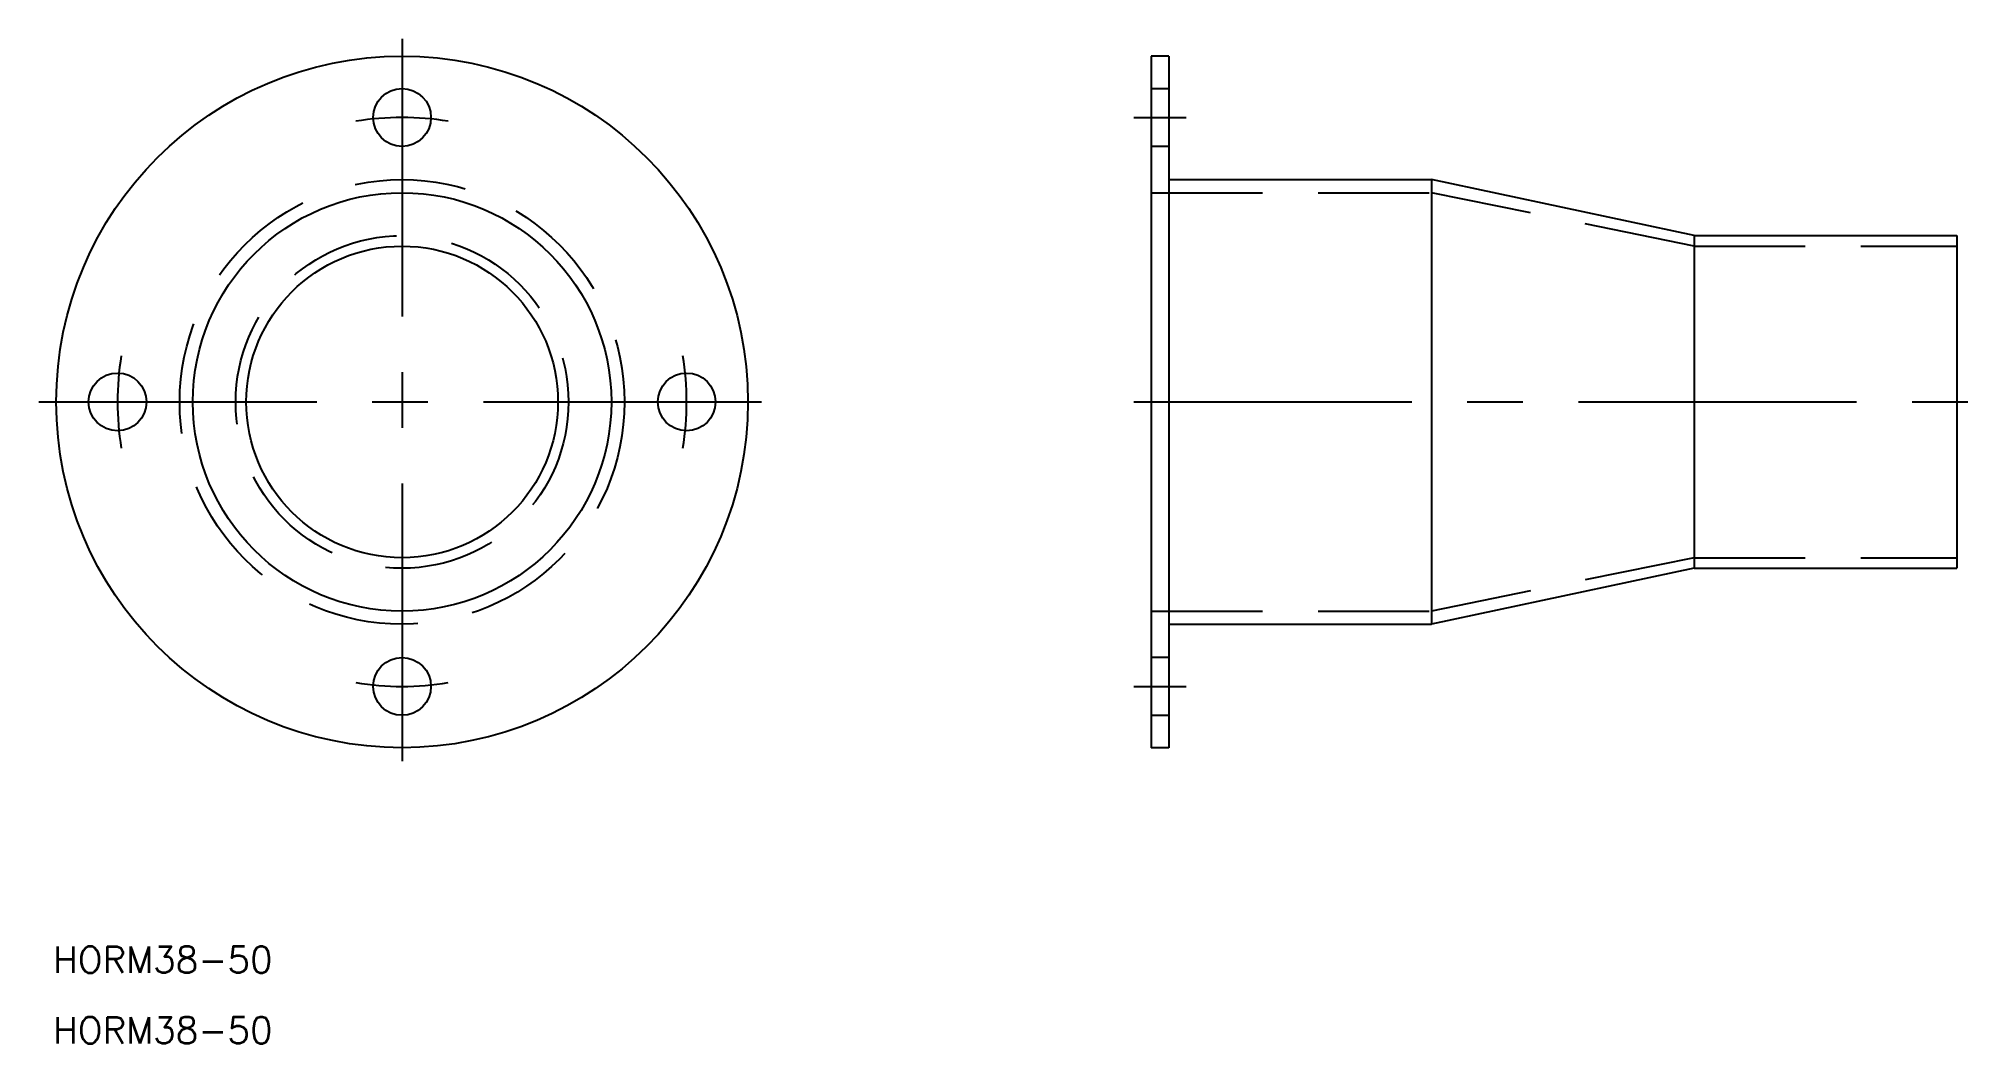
# Model space of a CAD drawing. Extents: x -42 to 180, y -73 to 42.
import ezdxf

# ---------------------------------------------------------------- set-up
doc = ezdxf.new("R2010")
doc.units = 0
doc.linetypes.add('CENTER', pattern=[50.8, 31.75, -6.35, 6.35, -6.35])
doc.linetypes.add('DASHED', pattern=[19.05, 12.7, -6.35])
doc.layers.get('0').update_dxf_attribs({"linetype": 'CONTINUOUS'})
doc.layers.add('CENTER', color=1, linetype='CENTER')
doc.styles.get("Standard").update_dxf_attribs({"font": 'txt.shx', "height": 3, "bigfont": 'bigfont.shx'})

msp = doc.modelspace()

# ---------------------------------------------------------------- linework, layer by layer
at = {"color": 7, "linetype": 'CONTINUOUS'}
for p, q in [((85.56, 39.5), (85.56, -39.5)), ((87.56, 39.5), (85.56, 39.5)), ((87.56, 39.5), (87.56, -39.5)), ((87.56, 25.4), (117.56, 25.4)), ((87.56, 25.4), (87.56, -25.4)), ((117.56, 25.4), (117.56, -25.4)), ((147.56, 19), (117.56, 25.4)), ((147.56, 19), (147.56, -19)), ((147.56, 19), (177.56, 19)), ((177.56, 19), (177.56, -19)), ((147.56, -19), (117.56, -25.4)), ((147.56, -19), (177.56, -19)), ((87.56, -25.4), (117.56, -25.4)), ((87.56, -39.5), (85.56, -39.5))]:
    msp.add_line(p, q, dxfattribs=at)
at = {"color": 3, "linetype": 'DASHED'}
for p, q in [((85.56, 35.8), (87.56, 35.8)), ((87.56, 29.2), (85.56, 29.2)), ((85.56, 23.9), (117.56, 23.9)), ((147.56, 17.8), (117.56, 23.9)), ((147.56, 17.8), (177.56, 17.8)), ((147.56, -17.8), (117.56, -23.9)), ((147.56, -17.8), (177.56, -17.8)), ((85.56, -23.9), (117.56, -23.9)), ((87.56, -29.2), (85.56, -29.2)), ((85.56, -35.8), (87.56, -35.8))]:
    msp.add_line(p, q, dxfattribs=at)
at = {"color": 7, "linetype": 'CONTINUOUS'}
for centre, radius in [((0, 0), 39.5), ((0, 32.5), 3.3), ((0, 0), 23.9), ((0, 0), 17.8), ((-32.5, 0), 3.3), ((32.5, 0), 3.3), ((0, -32.5), 3.3)]:
    msp.add_circle(centre, radius, dxfattribs=at)
at = {"color": 3, "linetype": 'DASHED'}
for radius in [25.4, 19]:
    msp.add_circle((0, 0), radius, dxfattribs=at)
at = {"layer": 'CENTER', "color": 1, "linetype": 'CENTER'}
for p, q in [((0, 41.5), (0, -41.5)), ((83.56, 32.5), (89.56, 32.5)), ((-41.5, 0), (41.5, 0)), ((83.56, 0), (179.56, 0)), ((83.56, -32.5), (89.56, -32.5))]:
    msp.add_line(p, q, dxfattribs=at)
for start, end in [(80.6539, 99.3461), (170.6539, 189.3461), (350.6539, 9.3461), (260.6539, 279.3461)]:
    msp.add_arc((0, 0), 32.5, start, end, dxfattribs=at)

# ---------------------------------------------------------------- texts
at = {"color": 7, "linetype": 'CONTINUOUS'}
for p in [(-39.87, -65.23), (-39.87, -73.28)]:
    msp.add_text('HORM38-50', height=3, dxfattribs=at).set_placement(p)

doc.saveas('drawing.dxf')
